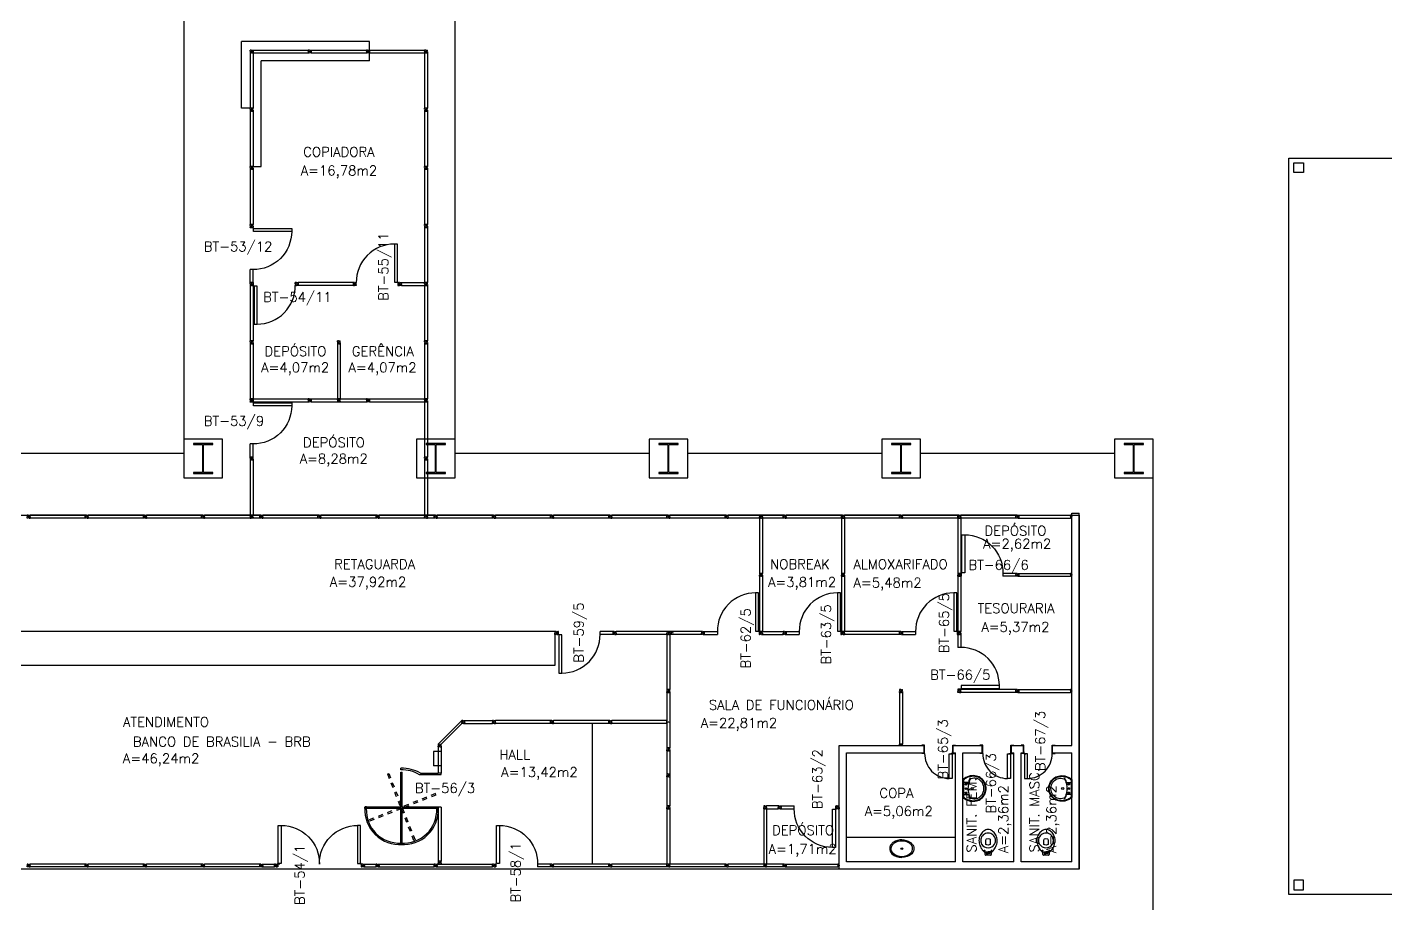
# Model space of a CAD drawing. Extents: x -34 to 79, y -30 to 41.
# Drawn here: x 25.2 to 53.23, y 0.52 to 18.61 of the extents above; entities that cross this region are included whole.
import ezdxf
from ezdxf.enums import TextEntityAlignment as Align

# ---------------------------------------------------------------- set-up
doc = ezdxf.new("R2010")
doc.units = 0
doc.header["$MEASUREMENT"] = 0
doc.linetypes.add('HIDDEN', pattern=[0.375, 0.25, -0.125])
doc.layers.get('0').update_dxf_attribs({"color": 2, "linetype": 'CONTINUOUS'})
for name, color, linetype in [('1', 1, 'CONTINUOUS'), ('2', 2, 'CONTINUOUS'), ('3', 2, 'CONTINUOUS'), ('ALV', 2, 'CONTINUOUS'), ('AREA', 2, 'CONTINUOUS'), ('DIV', 2, 'CONTINUOUS'), ('ENDEREÇO', 2, 'CONTINUOUS'), ('ESTR', 2, 'CONTINUOUS'), ('MOB-WC', 2, 'CONTINUOUS'), ('PROJ', 1, 'CONTINUOUS'), ('TEXTO', 2, 'CONTINUOUS')]:
    doc.layers.add(name, color=color, linetype=linetype)
doc.styles.add('UNB-100', font='simplex.shx', dxfattribs={"height": 0.2})

# ---------------------------------------------------------------- blocks, each defined once
blk = doc.blocks.new('IMTT')
for p, q in [((-0.03, 1.095), (-0.03, 0.03)), ((0.03, 1.095), (-0.03, 1.095)), ((-0.03, 1.095), (-0.009, 1.095)), ((-0.009, 1.095), (-0.027, 1.095)), ((0.009, 1.095), (0.027, 1.095)), ((0.03, 1.095), (0.03, 0.03)), ((-0.03, 0.008), (-0.03, 0.03)), ((0.03, 0.03), (-0.03, 0.03)), ((-0.03, 0.008), (0.03, 0.008)), ((-0.009, 0.03), (-0.027, 0.03)), ((0.0051, 0), (-0.0051, 0)), ((0, -0.0051), (0, 0.0051)), ((0.009, 0.03), (0.027, 0.03)), ((0.03, 0.008), (0.03, 0.03))]:
    blk.add_line(p, q)
blk = doc.blocks.new('MTT')
for p, q in [((-0.008, 0.03), (-0.03, 0.03)), ((-0.03, 0.006), (-0.03, 0.03)), ((-0.0205, 0.006), (-0.03, 0.006)), ((-0.0205, 0.006), (-0.0205, -0.006)), ((-0.008, 0.02), (-0.008, 0.03)), ((0.008, 0.02), (-0.008, 0.02)), ((0.0051, 0), (-0.0051, 0)), ((0, 0.0051), (0, -0.0051)), ((0.008, 0.03), (0.008, 0.02)), ((0.008, 0.03), (0.03, 0.03)), ((0.0205, 0.006), (0.0205, -0.006)), ((0.0205, 0.006), (0.03, 0.006)), ((0.03, 0.03), (0.03, 0.006)), ((-0.03, -0.006), (-0.03, -0.03)), ((-0.0205, -0.006), (-0.03, -0.006)), ((-0.008, -0.03), (-0.03, -0.03)), ((0.008, -0.02), (-0.008, -0.02)), ((-0.008, -0.03), (-0.008, -0.02)), ((0.008, -0.03), (0.008, -0.02)), ((0.008, -0.03), (0.03, -0.03)), ((0.0205, -0.006), (0.03, -0.006)), ((0.03, -0.03), (0.03, -0.006))]:
    blk.add_line(p, q)
blk = doc.blocks.new('DIV12')
for p, q in [((-0.0051, 0), (0.0051, 0)), ((0, -0.0051), (0, 0.0051)), ((0.0205, -0.004), (0.0205, 0.004)), ((0.0215, -0.004), (0.0215, 0.004)), ((0.0225, 0.006), (0.029, 0.006)), ((0.0225, 0.005), (0.028, 0.005)), ((0.029, 0.004), (0.029, -0.004)), ((0.03, 0.03), (0.03, -0.03)), ((0.03, 0.03), (1.17, 0.03)), ((0.03, 0.009), (0.03, 0.027)), ((0.03, 0.005), (0.03, -0.005)), ((1.17, 0.03), (1.17, -0.03)), ((1.17, 0.005), (1.17, -0.005)), ((1.1775, 0.006), (1.171, 0.006)), ((1.171, 0.004), (1.171, -0.004)), ((1.1775, 0.005), (1.172, 0.005)), ((1.1785, -0.004), (1.1785, 0.004)), ((1.1795, -0.004), (1.1795, 0.004)), ((1.2051, 0), (1.1949, 0)), ((1.1949, 0), (1.2051, 0)), ((1.2, -0.0051), (1.2, 0.0051)), ((0.0225, -0.005), (0.028, -0.005)), ((0.0225, -0.006), (0.029, -0.006)), ((0.03, -0.009), (0.03, -0.027)), ((0.03, -0.03), (0.03, -0.009)), ((0.03, -0.03), (1.17, -0.03)), ((1.1775, -0.006), (1.171, -0.006)), ((1.1775, -0.005), (1.172, -0.005))]:
    blk.add_line(p, q)
for centre, radius, start, end in [((0.0225, 0.004), 0.002, 90, 180), ((0.0225, 0.004), 0.001, 90, 180), ((0.028, 0.004), 0.001, 0, 90), ((0.029, 0.005), 0.001, 0, 90), ((1.171, 0.005), 0.001, 90, 180), ((1.172, 0.004), 0.001, 90, 180), ((1.1775, 0.004), 0.002, 360, 90), ((1.1775, 0.004), 0.001, 0, 90), ((0.0225, -0.004), 0.002, 180, 270), ((0.0225, -0.004), 0.001, 180, 270), ((0.028, -0.004), 0.001, 270, 0), ((0.029, -0.005), 0.001, 270, 0), ((1.171, -0.005), 0.001, 180, 270), ((1.172, -0.004), 0.001, 180, 270), ((1.1775, -0.004), 0.002, 270, 360), ((1.1775, -0.004), 0.001, 270, 0)]:
    blk.add_arc(centre, radius, start, end)
blk = doc.blocks.new('PE6')
for p, q in [((-0.011, 0.59), (-0.011, 0.65)), ((-0.011, 0.65), (0, 0.65)), ((-0.011, 0.59), (0.161, 0.59)), ((0.15, 0.65), (0.161, 0.65)), ((0.161, 0.59), (0.161, 0.65)), ((-0.53, 0.02), (-0.53, 0.083)), ((-0.53, 0.083), (-0.02, 0.083)), ((-0.02, 0.02), (-0.53, 0.02)), ((-0.02, 0.083), (-0.02, 0.02)), ((-0.02, 0.051), (-0.018, 0.051)), ((-0.02, 0.015), (-0.02, 0.041)), ((-0.018, 0.018), (-0.018, 0.051)), ((-0.016, 0.01), (0.01, 0.01)), ((-0.012, 0.012), (0.019, 0.012)), ((-0.011, 0.01), (0.161, 0.01)), ((-0.011, 0.01), (-0.011, -0.05)), ((0.019, 0.01), (0.019, 0.012)), ((0.161, 0.01), (0.161, -0.05)), ((-0.011, -0.05), (0, -0.05)), ((0.15, -0.05), (0.161, -0.05))]:
    blk.add_line(p, q)
blk.add_circle((-0.016, 0.015), 0.00461)
blk.add_arc((-0.02, 0.081), 0.509, 88.9779, 179.7739)
blk = doc.blocks.new('PD6')
for p, q in [((-0.083, 0.53), (-0.083, 0.02)), ((-0.02, 0.53), (-0.083, 0.53)), ((-0.02, 0.02), (-0.02, 0.53)), ((-0.65, 0.011), (-0.65, 0)), ((-0.59, 0.011), (-0.65, 0.011)), ((-0.59, 0.011), (-0.59, -0.161)), ((-0.083, 0.02), (-0.02, 0.02)), ((-0.051, 0.02), (-0.051, 0.018)), ((-0.018, 0.018), (-0.051, 0.018)), ((-0.015, 0.02), (-0.041, 0.02)), ((-0.012, 0.012), (-0.012, -0.019)), ((-0.01, 0.016), (-0.01, -0.01)), ((-0.01, 0.011), (0.05, 0.011)), ((-0.01, 0.011), (-0.01, -0.161)), ((0.05, 0.011), (0.05, 0)), ((-0.65, -0.15), (-0.65, -0.161)), ((-0.59, -0.161), (-0.65, -0.161)), ((-0.01, -0.019), (-0.012, -0.019)), ((-0.01, -0.161), (0.05, -0.161)), ((0.05, -0.15), (0.05, -0.161))]:
    blk.add_line(p, q)
blk.add_circle((-0.015, 0.016), 0.00461)
blk.add_arc((-0.081, 0.02), 0.509, 90.2261, 181.0221)
blk = doc.blocks.new('PD12')
for p, q in [((-0.05, 0.827), (-0.113, 0.827)), ((-0.113, 0.827), (-0.113, 0.04)), ((-0.05, 0.04), (-0.05, 0.827)), ((-1.205, 0), (-1.195, 0)), ((-1.2, -0.005), (-1.2, 0.005)), ((-1.17, 0.03), (-1.17, -0.03)), ((-1.17, 0.03), (-0.9, 0.03)), ((-1.17, 0.009), (-1.17, 0.027)), ((-0.9, 0.03), (-0.9, -0.03)), ((-0.113, 0.04), (-0.05, 0.04)), ((-0.04, 0.03), (-0.04, -0.03)), ((-0.04, 0.03), (-0.03, 0.03)), ((-0.03, 0.03), (-0.03, -0.03)), ((0.005, 0), (-0.005, 0)), ((-0.005, 0), (0.005, 0)), ((0, -0.005), (0, 0.005)), ((-1.17, -0.009), (-1.17, -0.027)), ((-1.17, -0.03), (-1.17, -0.009)), ((-1.17, -0.03), (-0.9, -0.03)), ((-0.04, -0.03), (-0.03, -0.03))]:
    blk.add_line(p, q)
blk.add_arc((-0.113, 0.04), 0.787, 90, 180.7004)
blk = doc.blocks.new('DIVPEQ')
for p, q in [((-0.005, 0), (0.005, 0)), ((0, -0.005), (0, 0.005)), ((0.02, -0.004), (0.02, 0.004)), ((0.022, -0.004), (0.022, 0.004)), ((0.023, 0.006), (0.029, 0.006)), ((0.023, 0.005), (0.028, 0.005)), ((0.029, 0.004), (0.029, -0.004)), ((0.03, 0.03), (0.27, 0.03)), ((0.03, 0.03), (0.03, -0.03)), ((0.03, 0.009), (0.03, 0.027)), ((0.03, 0.005), (0.03, -0.005)), ((0.27, 0.03), (0.27, -0.03)), ((0.27, 0.009), (0.27, 0.027)), ((0.27, 0.005), (0.27, -0.005)), ((0.278, 0.006), (0.271, 0.006)), ((0.271, 0.004), (0.271, -0.004)), ((0.278, 0.005), (0.272, 0.005)), ((0.279, -0.004), (0.279, 0.004)), ((0.28, -0.004), (0.28, 0.004)), ((0.023, -0.005), (0.028, -0.005)), ((0.023, -0.006), (0.029, -0.006)), ((0.03, -0.03), (0.03, -0.009)), ((0.03, -0.009), (0.03, -0.027)), ((0.03, -0.03), (0.27, -0.03)), ((0.27, -0.009), (0.27, -0.027)), ((0.27, -0.03), (0.27, -0.009)), ((0.278, -0.006), (0.271, -0.006)), ((0.278, -0.005), (0.272, -0.005))]:
    blk.add_line(p, q)
for centre, radius, start, end in [((0.023, 0.004), 0.002, 90, 180), ((0.023, 0.004), 0.001, 90, 180), ((0.028, 0.004), 0.001, 0, 90), ((0.029, 0.005), 0.001, 0, 90), ((0.271, 0.005), 0.001, 90, 180), ((0.272, 0.004), 0.001, 90, 180), ((0.278, 0.004), 0.002, 360, 90), ((0.278, 0.004), 0.001, 0, 90), ((0.023, -0.004), 0.002, 180, 270), ((0.023, -0.004), 0.001, 180, 270), ((0.028, -0.004), 0.001, 270, 0), ((0.029, -0.005), 0.001, 270, 0), ((0.271, -0.005), 0.001, 180, 270), ((0.272, -0.004), 0.001, 180, 270), ((0.278, -0.004), 0.001, 270, 0), ((0.278, -0.004), 0.002, 270, 360)]:
    blk.add_arc(centre, radius, start, end)
blk = doc.blocks.new('PDUPLA')
for p, q in [((-0.905, 0), (-0.895, 0)), ((-0.895, 0), (-0.905, 0)), ((-0.9, 0.005), (-0.9, -0.005)), ((-0.879, 0.004), (-0.879, -0.004)), ((-0.878, 0.004), (-0.878, -0.004)), ((-0.877, 0.006), (-0.871, 0.006)), ((-0.877, 0.005), (-0.872, 0.005)), ((-0.871, -0.004), (-0.871, 0.004)), ((-0.87, -0.03), (-0.87, 0.03)), ((-0.86, 0.03), (-0.87, 0.03)), ((-0.87, -0.005), (-0.87, 0.005)), ((-0.86, -0.03), (-0.86, 0.03)), ((-0.86, 0), (-0.858, 0)), ((-0.858, -0.031), (-0.858, 0)), ((0.86, 0), (0.858, 0)), ((0.858, -0.031), (0.858, 0)), ((0.86, 0.03), (0.87, 0.03)), ((0.86, -0.03), (0.86, 0.03)), ((0.87, -0.03), (0.87, 0.03)), ((0.87, -0.005), (0.87, 0.005)), ((0.877, 0.006), (0.871, 0.006)), ((0.871, -0.004), (0.871, 0.004)), ((0.877, 0.005), (0.872, 0.005)), ((0.878, 0.004), (0.878, -0.004)), ((0.879, 0.004), (0.879, -0.004)), ((0.895, 0), (0.905, 0)), ((0.905, 0), (0.895, 0)), ((0.9, 0.005), (0.9, -0.005)), ((-0.877, -0.005), (-0.872, -0.005)), ((-0.877, -0.006), (-0.871, -0.006)), ((-0.86, -0.03), (-0.87, -0.03)), ((-0.86, -0.035), (-0.86, -0.009)), ((-0.855, -0.04), (-0.829, -0.04)), ((-0.852, -0.038), (-0.819, -0.038)), ((-0.85, -0.04), (-0.85, -0.827)), ((-0.787, -0.04), (-0.85, -0.04)), ((-0.819, -0.04), (-0.819, -0.038)), ((-0.787, -0.827), (-0.787, -0.04)), ((0.787, -0.04), (0.85, -0.04)), ((0.787, -0.827), (0.787, -0.04)), ((0.819, -0.04), (0.819, -0.038)), ((0.852, -0.038), (0.819, -0.038)), ((0.855, -0.04), (0.829, -0.04)), ((0.85, -0.04), (0.85, -0.827)), ((0.86, -0.035), (0.86, -0.009)), ((0.86, -0.03), (0.87, -0.03)), ((0.877, -0.006), (0.871, -0.006)), ((0.877, -0.005), (0.872, -0.005)), ((-0.85, -0.827), (-0.787, -0.827)), ((0.85, -0.827), (0.787, -0.827))]:
    blk.add_line(p, q)
for centre in [(-0.855, -0.035), (0.855, -0.035)]:
    blk.add_circle(centre, 0.00461)
for centre, radius, start, end in [((-0.877, 0.004), 0.002, 90, 180), ((-0.877, 0.004), 0.001, 90, 180), ((-0.872, 0.004), 0.001, 360, 90), ((-0.871, 0.005), 0.001, 360, 90), ((0.871, 0.005), 0.001, 90, 180), ((0.872, 0.004), 0.001, 90, 180), ((0.877, 0.004), 0.002, 0, 90), ((0.877, 0.004), 0.001, 0, 90), ((-0.877, -0.004), 0.002, 180, 270), ((-0.877, -0.004), 0.001, 180, 270), ((-0.872, -0.004), 0.001, 270, 360), ((-0.871, -0.005), 0.001, 270, 360), ((-0.787, -0.04), 0.787, 270, 0.7004), ((0.787, -0.04), 0.787, 179.2996, 270), ((0.871, -0.005), 0.001, 180, 270), ((0.872, -0.004), 0.001, 180, 270), ((0.877, -0.004), 0.001, 270, 0), ((0.877, -0.004), 0.002, 270, 0)]:
    blk.add_arc(centre, radius, start, end)
for name, p in [('DIVPEQ', (-1.2, 0)), ('MTT', (-0.9, 0)), ('MTT', (0.9, 0)), ('DIVPEQ', (0.9, 0))]:
    blk.add_blockref(name, p)

msp = doc.modelspace()

# ---------------------------------------------------------------- linework, layer by layer
for p, q in [((32.781, 14.137), (32.781, 13.35)), ((32.844, 14.137), (32.781, 14.137)), ((32.844, 13.35), (32.844, 14.137)), ((29.829, 13.31), (29.839, 13.31)), ((29.839, 13.31), (29.829, 13.31)), ((29.834, 13.315), (29.834, 13.305)), ((29.864, 13.28), (29.864, 13.34)), ((29.874, 13.34), (29.864, 13.34)), ((29.864, 13.28), (29.864, 13.34)), ((29.874, 13.28), (29.864, 13.28)), ((29.874, 13.28), (29.874, 13.34)), ((29.884, 13.27), (29.884, 12.483)), ((29.947, 13.27), (29.884, 13.27)), ((29.947, 12.483), (29.947, 13.27)), ((32.781, 13.35), (32.844, 13.35)), ((32.854, 13.34), (32.864, 13.34)), ((32.854, 13.34), (32.854, 13.28)), ((32.854, 13.28), (32.864, 13.28)), ((32.864, 13.34), (32.864, 13.28)), ((32.889, 13.31), (32.899, 13.31)), ((32.894, 13.315), (32.894, 13.305)), ((32.924, 13.34), (33.404, 13.34)), ((32.924, 13.34), (32.924, 13.319)), ((32.924, 13.28), (32.924, 13.34)), ((32.924, 13.319), (32.924, 13.337)), ((32.924, 13.301), (32.924, 13.283)), ((32.924, 13.28), (33.404, 13.28)), ((29.884, 12.483), (29.947, 12.483)), ((29.864, 10.88), (29.864, 10.94)), ((29.864, 10.88), (29.864, 10.94)), ((29.864, 10.88), (29.804, 10.88)), ((29.804, 10.88), (29.825, 10.88)), ((29.825, 10.88), (29.807, 10.88)), ((29.828, 10.888), (29.828, 10.881)), ((29.829, 10.91), (29.839, 10.91)), ((29.839, 10.91), (29.829, 10.91)), ((29.829, 10.91), (29.839, 10.91)), ((29.829, 10.888), (29.829, 10.882)), ((29.839, 10.88), (29.829, 10.88)), ((29.83, 10.89), (29.838, 10.89)), ((29.83, 10.889), (29.838, 10.889)), ((29.838, 10.881), (29.83, 10.881)), ((29.834, 10.915), (29.834, 10.905)), ((29.834, 10.915), (29.834, 10.905)), ((29.839, 10.888), (29.839, 10.882)), ((29.84, 10.888), (29.84, 10.881)), ((29.843, 10.88), (29.861, 10.88)), ((29.864, 9.74), (29.804, 9.74)), ((29.828, 9.733), (29.828, 9.739)), ((29.839, 9.74), (29.829, 9.74)), ((29.829, 9.733), (29.829, 9.738)), ((29.829, 9.71), (29.839, 9.71)), ((29.838, 9.739), (29.83, 9.739)), ((29.83, 9.732), (29.838, 9.732)), ((29.83, 9.731), (29.838, 9.731)), ((29.834, 9.705), (29.834, 9.715)), ((29.834, 9.715), (29.834, 9.705)), ((29.839, 9.733), (29.839, 9.738)), ((29.84, 9.733), (29.84, 9.739)), ((36.029, 4.27), (36.039, 4.27)), ((36.039, 4.27), (36.029, 4.27)), ((36.034, 4.275), (36.034, 4.265)), ((36.055, 4.274), (36.055, 4.266)), ((36.056, 4.274), (36.056, 4.266)), ((36.057, 4.276), (36.063, 4.276)), ((36.057, 4.275), (36.062, 4.275)), ((36.057, 4.265), (36.062, 4.265)), ((36.057, 4.264), (36.063, 4.264)), ((36.063, 4.266), (36.063, 4.274)), ((36.064, 4.24), (36.064, 4.3)), ((36.064, 4.265), (36.064, 4.275)), ((33.686, 2.516), (33.686, 1.4)), ((33.746, 2.516), (33.746, 1.4)), ((32.429, 1.31), (32.439, 1.31)), ((32.439, 1.31), (32.429, 1.31)), ((32.434, 1.315), (32.434, 1.305)), ((33.746, 1.4), (33.686, 1.4)), ((33.71, 1.393), (33.71, 1.399)), ((33.721, 1.4), (33.711, 1.4)), ((33.711, 1.393), (33.711, 1.398)), ((33.711, 1.37), (33.721, 1.37)), ((33.72, 1.399), (33.712, 1.399)), ((33.712, 1.392), (33.72, 1.392)), ((33.712, 1.391), (33.72, 1.391)), ((33.716, 1.365), (33.716, 1.375)), ((33.716, 1.375), (33.716, 1.365)), ((33.721, 1.393), (33.721, 1.398)), ((33.722, 1.393), (33.722, 1.399)), ((34.829, 1.31), (34.839, 1.31)), ((34.834, 1.315), (34.834, 1.305)), ((34.855, 1.314), (34.855, 1.306)), ((34.856, 1.314), (34.856, 1.306)), ((34.857, 1.316), (34.863, 1.316)), ((34.857, 1.315), (34.862, 1.315)), ((34.857, 1.305), (34.862, 1.305)), ((34.857, 1.304), (34.863, 1.304)), ((34.863, 1.306), (34.863, 1.314)), ((34.864, 1.28), (34.864, 1.34)), ((34.864, 1.34), (34.864, 1.319)), ((34.864, 1.319), (34.864, 1.337)), ((34.864, 1.305), (34.864, 1.315)), ((34.864, 1.301), (34.864, 1.283))]:
    msp.add_line(p, q)
for points in [[(44.989, 2.899, 0.108162), (44.965, 3.011, 0.130345), (44.889, 3.109, 0.098496), (44.789, 3.156, 0.106524), (44.659, 3.159, 0.056129), (44.589, 3.136, 0.077465), (44.514, 3.084, 0.260144), (44.509, 3.074), (44.509, 2.899), (44.509, 2.724, 0.260144), (44.514, 2.714, 0.077465), (44.589, 2.663, 0.056129), (44.659, 2.64, 0.106524), (44.789, 2.643, 0.098496), (44.889, 2.69, 0.130345), (44.965, 2.788, 0.108162)], [(44.944, 2.899, 0.185962), (44.889, 3.046, 0.148743), (44.789, 3.105, 0.142138), (44.677, 3.099, 0.114165), (44.662, 3.091, 0.094603), (44.652, 3.078, 0.04407), (44.643, 3.057, 0.029789), (44.628, 3.009, 0.032251), (44.617, 2.949, 0.033186), (44.614, 2.899, 0.033186), (44.617, 2.849, 0.032251), (44.628, 2.789, 0.029789), (44.643, 2.742, 0.04407), (44.652, 2.721, 0.094603), (44.662, 2.707, 0.114165), (44.677, 2.699, 0.142138), (44.789, 2.694, 0.148743), (44.889, 2.753, 0.185962)], [(46.279, 2.899, -0.108162), (46.303, 3.011, -0.130345), (46.379, 3.109, -0.098496), (46.479, 3.156, -0.106524), (46.609, 3.159, -0.056129), (46.679, 3.136, -0.077465), (46.755, 3.084, -0.260144), (46.759, 3.074), (46.759, 2.899), (46.759, 2.724, -0.260144), (46.755, 2.714, -0.077465), (46.679, 2.663, -0.056129), (46.609, 2.64, -0.106524), (46.479, 2.643, -0.098496), (46.379, 2.69, -0.130345), (46.303, 2.788, -0.108162)], [(46.324, 2.899, -0.185962), (46.379, 3.046, -0.148743), (46.479, 3.105, -0.142138), (46.591, 3.099, -0.114165), (46.607, 3.091, -0.094603), (46.617, 3.078, -0.04407), (46.626, 3.057, -0.029789), (46.64, 3.009, -0.032251), (46.651, 2.949, -0.033186), (46.654, 2.899, -0.033186), (46.651, 2.849, -0.032251), (46.64, 2.789, -0.029789), (46.626, 2.742, -0.04407), (46.617, 2.721, -0.094603), (46.607, 2.707, -0.114165), (46.591, 2.699, -0.142138), (46.479, 2.694, -0.148743), (46.379, 2.753, -0.185962)]]:
    msp.add_lwpolyline(points, format="xyb", close=True)
at = {"linetype": 'HIDDEN'}
for centre in [(44.574, 2.989), (44.574, 2.809), (46.694, 2.989), (46.694, 2.809)]:
    msp.add_circle(centre, 0.0175, dxfattribs=at)
for centre in [(44.574, 2.899), (46.694, 2.899)]:
    msp.add_circle(centre, 0.0175)
for centre, radius, start, end in [((32.781, 13.35), 0.787, 90, 180.7004), ((29.947, 13.27), 0.787, 270, 0.7004), ((29.83, 10.888), 0.002, 90, 180), ((29.829, 10.881), 0.001, 180, 270), ((29.83, 10.888), 0.001, 90, 180), ((29.83, 10.882), 0.001, 180, 270), ((29.838, 10.888), 0.002, 0, 90), ((29.838, 10.888), 0.001, 360, 90), ((29.838, 10.882), 0.001, 270, 360), ((29.839, 10.881), 0.001, 270, 360), ((29.829, 9.739), 0.001, 90, 180), ((29.83, 9.733), 0.002, 180, 270), ((29.83, 9.738), 0.001, 90, 180), ((29.83, 9.733), 0.001, 180, 270), ((29.838, 9.738), 0.001, 0, 90), ((29.838, 9.733), 0.002, 270, 0), ((29.838, 9.733), 0.001, 270, 0), ((29.839, 9.739), 0.001, 0, 90), ((36.057, 4.274), 0.002, 90, 180), ((36.057, 4.266), 0.002, 180, 270), ((36.057, 4.274), 0.001, 90, 180), ((36.057, 4.266), 0.001, 180, 270), ((36.062, 4.274), 0.001, 360, 90), ((36.062, 4.266), 0.001, 270, 360), ((36.063, 4.275), 0.001, 360, 90), ((36.063, 4.265), 0.001, 270, 360), ((33.711, 1.399), 0.001, 90, 180), ((33.712, 1.393), 0.002, 180, 270), ((33.712, 1.398), 0.001, 90, 180), ((33.712, 1.393), 0.001, 180, 270), ((33.72, 1.398), 0.001, 0, 90), ((33.72, 1.393), 0.002, 270, 0), ((33.72, 1.393), 0.001, 270, 0), ((33.721, 1.399), 0.001, 0, 90), ((34.857, 1.314), 0.002, 90, 180), ((34.857, 1.306), 0.002, 180, 270), ((34.857, 1.314), 0.001, 90, 180), ((34.857, 1.306), 0.001, 180, 270), ((34.862, 1.314), 0.001, 360, 90), ((34.862, 1.306), 0.001, 270, 360), ((34.863, 1.315), 0.001, 360, 90), ((34.863, 1.305), 0.001, 270, 360)]:
    msp.add_arc(centre, radius, start, end)
at = {"layer": '1'}
msp.add_lwpolyline([(43.249, 1.815, 0.14623), (43.094, 1.77, 0.09047), (43.049, 1.731, 0.123903), (43.025, 1.67, 0.21906), (43.06, 1.57, 0.185248), (43.249, 1.499, 0.185248), (43.437, 1.57, 0.21906), (43.472, 1.67, 0.123903), (43.449, 1.731, 0.09047), (43.404, 1.77, 0.14623)], format="xyb", close=True, dxfattribs=at)
msp.add_circle((43.249, 1.657), 0.018, dxfattribs=at)
at = {"layer": '2'}
for p, q in [((32.264, 18.315), (29.629, 18.315)), ((29.629, 16.94), (29.629, 18.315)), ((32.264, 17.915), (32.264, 18.315)), ((30.029, 15.74), (30.029, 17.915)), ((32.264, 17.915), (30.029, 17.915)), ((29.804, 16.94), (29.629, 16.94)), ((29.864, 15.74), (30.029, 15.74))]:
    msp.add_line(p, q, dxfattribs=at)
msp.add_lwpolyline([(23.959, 8.54), (46.909, 8.54), (46.909, 1.235), (23.959, 1.235)], close=True, dxfattribs=at)
at = {"layer": '3'}
for p, q in [((51.334, 15.81), (51.534, 15.81)), ((51.334, 15.61), (51.334, 15.81)), ((51.534, 15.81), (51.534, 15.61)), ((51.534, 15.61), (51.334, 15.61)), ((44.613, 3.025), (44.524, 3.025)), ((46.655, 3.025), (46.744, 3.025)), ((44.524, 2.774), (44.613, 2.774)), ((46.744, 2.774), (46.655, 2.774)), ((51.534, 1.01), (51.334, 1.01)), ((51.334, 1.01), (51.334, 0.81)), ((51.534, 0.81), (51.534, 1.01)), ((51.334, 0.81), (51.534, 0.81))]:
    msp.add_line(p, q, dxfattribs=at)
for points in [[(44.976, 2.899, 0.108329), (44.953, 3.006, 0.130418), (44.881, 3.098, 0.098355), (44.786, 3.143, 0.106392), (44.662, 3.146, 0.055971), (44.595, 3.124, 0.069473), (44.529, 3.081, 0.21084), (44.524, 3.069), (44.524, 2.899), (44.524, 2.729, 0.21084), (44.529, 2.718, 0.069473), (44.595, 2.675, 0.055971), (44.662, 2.653, 0.106392), (44.786, 2.655, 0.098355), (44.881, 2.7, 0.130418), (44.953, 2.793, 0.108329), (44.976, 2.899)], [(46.292, 2.899, -0.108329), (46.315, 3.006, -0.130418), (46.387, 3.098, -0.098355), (46.482, 3.143, -0.106392), (46.607, 3.146, -0.055971), (46.674, 3.124, -0.069473), (46.739, 3.081, -0.21084), (46.744, 3.069), (46.744, 2.899), (46.744, 2.729, -0.21084), (46.739, 2.718, -0.069473), (46.674, 2.675, -0.055971), (46.607, 2.653, -0.106392), (46.482, 2.655, -0.098355), (46.387, 2.7, -0.130418), (46.315, 2.793, -0.108329), (46.292, 2.899)], [(43.249, 1.84, 0.145827), (43.081, 1.791, 0.090827), (43.029, 1.746, 0.12568), (43.001, 1.673, 0.221372), (43.043, 1.552, 0.186059), (43.249, 1.474, 0.186059)], [(43.249, 1.84, -0.145827), (43.417, 1.791, -0.090827), (43.469, 1.746, -0.12568), (43.497, 1.673, -0.221372), (43.455, 1.552, -0.186059), (43.249, 1.474, -0.186059)]]:
    msp.add_lwpolyline(points, format="xyb", dxfattribs=at)
for centre in [(44.699, 2.899), (46.569, 2.899)]:
    msp.add_circle(centre, 0.0225, dxfattribs=at)
for centre, radius, start, end in [((45.39, 2.735), 0.825, 153.0466, 155.3613), ((44.676, 3.099), 0.0238, 125.9292, 154.4596), ((46.592, 3.099), 0.0238, 25.5404, 54.0708), ((45.878, 2.735), 0.825, 24.6387, 26.9534), ((44.612, 3.035), 0.0107, 275.7666, 338.7082), ((45.452, 2.743), 0.879, 157.5173, 160.8497), ((45.816, 2.743), 0.879, 19.1503, 22.4827), ((46.656, 3.035), 0.0107, 201.2918, 264.2334), ((44.612, 2.763), 0.0107, 21.2918, 84.2334), ((45.452, 3.055), 0.879, 199.1503, 202.4827), ((45.39, 3.063), 0.825, 204.6387, 206.9534), ((44.676, 2.7), 0.0238, 205.5404, 234.0708), ((46.592, 2.7), 0.0238, 305.9292, 334.4596), ((45.878, 3.063), 0.825, 333.0466, 335.3613), ((45.816, 3.055), 0.879, 337.5173, 340.8497), ((46.656, 2.763), 0.0107, 95.7666, 158.7082)]:
    msp.add_arc(centre, radius, start, end, dxfattribs=at)
at = {"layer": 'ALV'}
for p, q in [((46.759, 3.785), (46.759, 8.585)), ((46.759, 8.585), (46.909, 8.585)), ((46.909, 1.235), (46.909, 8.585)), ((41.959, 1.235), (41.959, 3.785)), ((41.959, 3.785), (43.709, 3.785)), ((43.709, 3.635), (43.709, 3.785)), ((44.309, 3.635), (44.309, 3.785)), ((44.309, 3.785), (44.909, 3.785)), ((44.909, 3.635), (44.909, 3.785)), ((45.509, 3.635), (45.509, 3.785)), ((45.509, 3.785), (45.759, 3.785)), ((45.759, 3.635), (45.759, 3.785)), ((46.359, 3.635), (46.359, 3.785)), ((46.359, 3.785), (46.759, 3.785)), ((42.109, 3.635), (43.709, 3.635)), ((42.109, 1.385), (42.109, 3.635)), ((44.309, 3.635), (44.359, 3.635)), ((44.359, 1.385), (44.359, 3.635)), ((44.509, 1.385), (44.509, 3.635)), ((44.509, 3.635), (44.909, 3.635)), ((45.509, 3.635), (45.559, 3.635)), ((45.559, 1.385), (45.559, 3.635)), ((45.709, 1.385), (45.709, 3.635)), ((45.709, 3.635), (45.759, 3.635)), ((46.359, 3.635), (46.759, 3.635)), ((46.759, 1.385), (46.759, 3.635)), ((44.359, 1.885), (42.109, 1.885)), ((46.909, 1.235), (41.959, 1.235)), ((44.359, 1.385), (42.109, 1.385)), ((45.559, 1.385), (44.509, 1.385)), ((46.759, 1.385), (45.709, 1.385))]:
    msp.add_line(p, q, dxfattribs=at)
msp.add_lwpolyline([(66.434, 0.71), (51.234, 0.71), (51.234, 15.91), (66.434, 15.91)], close=True, dxfattribs=at)
at = {"layer": 'DIV'}
for p, q in [((39.114, 6.14), (38.464, 6.14)), ((39.114, 6.08), (38.497, 6.08)), ((40.374, 6.14), (40.804, 6.14)), ((40.374, 6.08), (40.804, 6.08)), ((34.23, 4.3), (34.804, 4.3)), ((34.23, 4.24), (34.804, 4.24)), ((32.914, 2.516), (32.914, 3.238)), ((32.914, 3.238), (32.944, 3.238)), ((32.944, 2.516), (32.944, 3.238)), ((40.699, 2.54), (40.459, 2.54)), ((32.202, 2.518), (32.172, 2.518)), ((32.914, 2.516), (32.172, 2.516)), ((32.172, 2.486), (32.172, 2.516)), ((32.914, 2.486), (32.172, 2.486)), ((32.914, 1.744), (32.914, 2.486)), ((33.686, 2.516), (32.944, 2.516)), ((32.944, 1.744), (32.944, 2.486)), ((33.686, 2.486), (32.944, 2.486)), ((33.686, 2.516), (33.686, 2.486)), ((40.459, 2.48), (40.699, 2.48)), ((32.914, 1.774), (32.914, 1.744)), ((32.914, 1.746), (32.914, 1.744)), ((32.914, 1.744), (32.944, 1.744))]:
    msp.add_line(p, q, dxfattribs=at)
msp.add_circle((32.929, 2.501), 0.0212, dxfattribs=at)
for centre, radius, start, end in [((32.936, 2.553), 0.765, 59.9906, 91.6478), ((32.929, 2.557), 0.728, 59.5934, 91.1866), ((32.887, 2.458), 0.716, 176.5411, 274.5829), ((32.884, 2.457), 0.684, 177.5873, 272.4534), ((32.972, 2.453), 0.682, 265.0844, 2.7508), ((32.97, 2.457), 0.716, 265.4546, 2.2753)]:
    msp.add_arc(centre, radius, start, end, dxfattribs=at)
at = {"layer": 'ESTR'}
for points in [[(28.634, 10), (28.824, 10), (28.824, 9.42), (28.634, 9.42), (28.634, 9.4), (29.034, 9.4), (29.034, 9.42), (28.844, 9.42), (28.844, 10), (29.034, 10), (29.034, 10.02), (28.634, 10.02)], [(33.434, 10), (33.624, 10), (33.624, 9.42), (33.434, 9.42), (33.434, 9.4), (33.834, 9.4), (33.834, 9.42), (33.644, 9.42), (33.644, 10), (33.834, 10), (33.834, 10.02), (33.434, 10.02)], [(38.234, 10), (38.424, 10), (38.424, 9.42), (38.234, 9.42), (38.234, 9.4), (38.634, 9.4), (38.634, 9.42), (38.444, 9.42), (38.444, 10), (38.634, 10), (38.634, 10.02), (38.234, 10.02)], [(43.034, 10), (43.224, 10), (43.224, 9.42), (43.034, 9.42), (43.034, 9.4), (43.434, 9.4), (43.434, 9.42), (43.244, 9.42), (43.244, 10), (43.434, 10), (43.434, 10.02), (43.034, 10.02)], [(47.834, 10), (48.024, 10), (48.024, 9.42), (47.834, 9.42), (47.834, 9.4), (48.234, 9.4), (48.234, 9.42), (48.044, 9.42), (48.044, 10), (48.234, 10), (48.234, 10.02), (47.834, 10.02)]]:
    msp.add_lwpolyline(points, close=True, dxfattribs=at)
at = {"layer": 'MOB-WC'}
for p, q in [((34.17, 4.3), (33.686, 3.816)), ((34.17, 4.24), (33.746, 3.816)), ((34.23, 4.3), (34.804, 4.3)), ((36.87, 1.34), (36.87, 4.24)), ((33.746, 3.666), (33.586, 3.666)), ((33.586, 3.666), (33.586, 3.366)), ((33.686, 3.756), (33.686, 3.216)), ((33.746, 3.756), (33.746, 3.216)), ((33.746, 3.366), (33.586, 3.366)), ((32.914, 3.285), (32.914, 3.318)), ((33.297, 3.185), (33.746, 3.185)), ((33.319, 3.216), (33.686, 3.216)), ((33.746, 3.216), (33.686, 3.216)), ((33.746, 3.185), (33.746, 3.216)), ((33.746, 2.516), (33.686, 2.516)), ((44.959, 1.592), (44.954, 1.592)), ((44.966, 1.592), (44.959, 1.592)), ((44.966, 1.534), (44.966, 1.592)), ((45.029, 1.522), (44.977, 1.522)), ((45.08, 1.522), (45.029, 1.522)), ((45.098, 1.592), (45.091, 1.592)), ((45.091, 1.592), (45.091, 1.534)), ((45.103, 1.592), (45.098, 1.592)), ((46.154, 1.592), (46.149, 1.592)), ((46.161, 1.592), (46.154, 1.592)), ((46.161, 1.534), (46.161, 1.592)), ((46.223, 1.522), (46.172, 1.522)), ((46.275, 1.522), (46.223, 1.522)), ((46.293, 1.592), (46.286, 1.592)), ((46.286, 1.592), (46.286, 1.534)), ((46.298, 1.592), (46.293, 1.592))]:
    msp.add_line(p, q, dxfattribs=at)
for points in [[(45.029, 1.674, 0.268395), (45.162, 1.752, 0.179674), (45.18, 1.852, 0.170707), (45.129, 1.942, 0.179561), (45.029, 1.979, 0.179561), (44.929, 1.942, 0.170707), (44.878, 1.852, 0.179674), (44.895, 1.752, 0.268395)], [(46.223, 1.674, 0.268395), (46.357, 1.752, 0.179674), (46.374, 1.852, 0.170707), (46.323, 1.942, 0.179561), (46.223, 1.979, 0.179561), (46.123, 1.942, 0.170707), (46.072, 1.852, 0.179674), (46.09, 1.752, 0.268395)], [(44.999, 1.864, -0.183333), (45.059, 1.864, -0.302776), (45.073, 1.842), (45.073, 1.746, -0.370787), (44.984, 1.746), (44.984, 1.842, -0.302776)], [(46.193, 1.864, -0.183333), (46.253, 1.864, -0.302776), (46.268, 1.842), (46.268, 1.746, -0.370787), (46.179, 1.746), (46.179, 1.842, -0.302776)]]:
    msp.add_lwpolyline(points, format="xyb", close=True, dxfattribs=at)
for points in [[(44.966, 1.592), (45.029, 1.592)], [(45.064, 1.568), (45.029, 1.568), (44.993, 1.568)], [(45.091, 1.592), (45.029, 1.592)], [(46.161, 1.592), (46.223, 1.592)], [(46.259, 1.568), (46.223, 1.568), (46.188, 1.568)], [(46.286, 1.592), (46.223, 1.592)]]:
    msp.add_lwpolyline(points, dxfattribs=at)
for points in [[(44.985, 1.592, -0.380199), (44.993, 1.584), (44.993, 1.573, -0.087349), (44.992, 1.569, 0.172037), (44.992, 1.56, 0.102747), (44.993, 1.558, 0.167994), (44.997, 1.557), (45.029, 1.557)], [(45.072, 1.592, 0.380199), (45.065, 1.584), (45.065, 1.573, 0.087349), (45.066, 1.569, -0.172037), (45.066, 1.56, -0.102747), (45.064, 1.558, -0.167994), (45.06, 1.557), (45.029, 1.557)], [(46.18, 1.592, -0.380199), (46.187, 1.584), (46.187, 1.573, -0.087349), (46.186, 1.569, 0.172037), (46.186, 1.56, 0.102747), (46.188, 1.558, 0.167994), (46.192, 1.557), (46.223, 1.557)], [(46.267, 1.592, 0.380199), (46.259, 1.584), (46.259, 1.573, 0.087349), (46.26, 1.569, -0.172037), (46.26, 1.56, -0.102747), (46.259, 1.558, -0.167994), (46.255, 1.557), (46.223, 1.557)]]:
    msp.add_lwpolyline(points, format="xyb", dxfattribs=at)
for centre in [(44.956, 1.622), (45.102, 1.622), (46.15, 1.622), (46.296, 1.622)]:
    msp.add_circle(centre, 0.0075, dxfattribs=at)
for centre, radius, start, end in [((45.104, 1.811), 0.268, 128.1603, 148.3191), ((45.028, 1.903), 0.149, 89.8718, 126.9981), ((45.029, 1.903), 0.149, 53.0019, 90.1282), ((44.953, 1.811), 0.268, 31.6809, 51.8397), ((46.299, 1.811), 0.268, 128.1603, 148.3191), ((46.223, 1.903), 0.149, 89.8718, 126.9981), ((46.224, 1.903), 0.149, 53.0019, 90.1282), ((46.148, 1.811), 0.268, 31.6809, 51.8397), ((45.084, 1.822), 0.243, 172.9547, 196.7622), ((45.089, 1.824), 0.248, 148.927, 173.517), ((45.174, 1.84), 0.335, 195.2525, 214.1524), ((44.883, 1.84), 0.335, 325.8476, 344.7475), ((44.969, 1.824), 0.248, 6.483, 31.073), ((44.974, 1.822), 0.243, 343.2378, 7.0453), ((46.278, 1.822), 0.243, 172.9547, 196.7622), ((46.283, 1.824), 0.248, 148.927, 173.517), ((46.369, 1.84), 0.335, 195.2525, 214.1524), ((46.078, 1.84), 0.335, 325.8476, 344.7475), ((46.163, 1.824), 0.248, 6.483, 31.073), ((46.168, 1.822), 0.243, 343.2378, 7.0453), ((45.161, 1.833), 0.32, 214.4619, 228.0521), ((44.954, 1.602), 0.0102, 224.7561, 271.6914), ((44.978, 1.534), 0.0118, 178.7011, 266.3198), ((45.08, 1.534), 0.0118, 273.6802, 1.2989), ((45.104, 1.602), 0.0102, 268.3086, 315.2439), ((44.897, 1.833), 0.32, 311.9479, 325.5381), ((46.355, 1.833), 0.32, 214.4619, 228.0521), ((46.148, 1.602), 0.0102, 224.7561, 271.6914), ((46.172, 1.534), 0.0118, 178.7011, 266.3198), ((46.274, 1.534), 0.0118, 273.6802, 1.2989), ((46.298, 1.602), 0.0102, 268.3086, 315.2439), ((46.091, 1.833), 0.32, 311.9479, 325.5381)]:
    msp.add_arc(centre, radius, start, end, dxfattribs=at)
at = {"layer": 'PROJ'}
for p, q in [((28.434, 18.91), (28.434, 10.11)), ((34.034, 10.11), (34.034, 18.91)), ((29.234, 10.11), (28.434, 10.11)), ((28.434, 10.11), (28.434, 9.31)), ((29.234, 9.31), (29.234, 10.11)), ((34.034, 10.11), (33.234, 10.11)), ((33.234, 10.11), (33.234, 9.31)), ((34.034, 9.31), (34.034, 10.11)), ((38.834, 10.11), (38.034, 10.11)), ((38.034, 10.11), (38.034, 9.31)), ((38.834, 9.31), (38.834, 10.11)), ((43.634, 10.11), (42.834, 10.11)), ((42.834, 10.11), (42.834, 9.31)), ((43.634, 9.31), (43.634, 10.11)), ((48.434, 10.11), (47.634, 10.11)), ((47.634, 10.11), (47.634, 9.31)), ((48.434, 9.31), (48.434, 10.11)), ((48.434, -0.29), (48.434, 10.11)), ((28.434, 9.81), (24.434, 9.81)), ((38.034, 9.81), (34.034, 9.81)), ((42.834, 9.81), (38.834, 9.81)), ((47.634, 9.81), (43.634, 9.81)), ((28.434, 9.31), (29.234, 9.31)), ((33.234, 9.31), (34.034, 9.31)), ((38.034, 9.31), (38.834, 9.31)), ((42.834, 9.31), (43.634, 9.31)), ((47.634, 9.31), (48.434, 9.31)), ((36.093, 6.14), (24.109, 6.14)), ((36.093, 6.14), (36.093, 5.44)), ((36.093, 5.44), (24.109, 5.44))]:
    msp.add_line(p, q, dxfattribs=at)
at = {"layer": 'PROJ', "linetype": 'HIDDEN', "ltscale": 0.3}
for p, q in [((32.636, 3.199), (32.664, 3.21)), ((32.636, 3.199), (32.909, 2.509)), ((32.664, 3.21), (32.937, 2.52)), ((33.627, 2.793), (32.937, 2.52)), ((33.638, 2.765), (32.948, 2.492)), ((33.638, 2.765), (33.627, 2.793)), ((32.909, 2.509), (32.238, 2.243)), ((32.238, 2.243), (32.249, 2.215)), ((32.92, 2.481), (32.249, 2.215)), ((32.92, 2.481), (33.183, 1.817)), ((32.948, 2.492), (33.211, 1.828)), ((33.183, 1.817), (33.211, 1.828))]:
    msp.add_line(p, q, dxfattribs=at)
msp.add_circle((32.929, 2.501), 0.0212, dxfattribs=at)

# ---------------------------------------------------------------- block references
at = {"layer": 'DIV'}
for name, p, rotation in [('MTT', (29.834, 18.11), 270), ('DIV12', (29.834, 18.11), 270), ('MTT', (31.034, 18.11), 270), ('MTT', (32.234, 18.11), 270), ('MTT', (33.434, 18.11), 270), ('DIV12', (33.434, 18.11), 270), ('MTT', (29.834, 16.91), 270), ('DIV12', (29.834, 16.91), 270), ('MTT', (33.434, 16.91), 270), ('DIV12', (33.434, 16.91), 270), ('MTT', (29.834, 15.71), 270), ('DIV12', (29.834, 15.71), 270), ('MTT', (33.434, 15.71), 270), ('DIV12', (33.434, 15.71), 270), ('MTT', (29.834, 14.51), 270), ('MTT', (33.434, 14.51), 270), ('DIV12', (33.434, 14.51), 270), ('MTT', (29.834, 13.31), 270), ('DIV12', (29.834, 13.31), 270), ('MTT', (33.434, 13.31), 270), ('DIV12', (33.434, 13.31), 270), ('MTT', (29.834, 12.11), 270), ('DIV12', (29.834, 12.11), 270), ('MTT', (31.634, 12.11), 270), ('DIV12', (31.634, 12.11), 270), ('MTT', (33.434, 12.11), 270), ('DIV12', (33.434, 12.11), 270), ('MTT', (29.834, 10.91), 270), ('MTT', (29.834, 10.91), 270), ('MTT', (31.034, 10.91), 270), ('MTT', (31.634, 10.91), 270), ('MTT', (32.234, 10.91), 270), ('MTT', (33.434, 10.91), 270), ('DIV12', (33.434, 10.91), 270), ('MTT', (29.834, 9.71), 270), ('DIV12', (29.834, 9.71), 270), ('MTT', (33.434, 9.71), 270), ('DIV12', (33.434, 9.71), 270), ('MTT', (25.234, 8.51), 180), ('DIV12', (26.434, 8.51), 180), ('MTT', (26.434, 8.51), 180), ('DIV12', (27.634, 8.51), 180), ('MTT', (27.634, 8.51), 180), ('DIV12', (28.834, 8.51), 180), ('MTT', (28.834, 8.51), 180), ('DIV12', (30.034, 8.51), 180), ('MTT', (29.834, 8.51), 270), ('MTT', (30.034, 8.51), 180), ('DIV12', (31.234, 8.51), 180), ('MTT', (31.234, 8.51), 180), ('DIV12', (32.434, 8.51), 180), ('MTT', (32.434, 8.51), 180), ('DIV12', (33.634, 8.51), 180), ('MTT', (33.434, 8.51), 180), ('MTT', (33.634, 8.51), 180), ('DIV12', (34.834, 8.51), 180), ('MTT', (34.834, 8.51), 180), ('DIV12', (36.034, 8.51), 180), ('MTT', (36.034, 8.51), 180), ('DIV12', (37.234, 8.51), 180), ('MTT', (37.234, 8.51), 180), ('DIV12', (38.434, 8.51), 180), ('MTT', (38.434, 8.51), 180), ('DIV12', (39.634, 8.51), 180), ('MTT', (39.634, 8.51), 180), ('DIV12', (40.834, 8.51), 180), ('MTT', (40.344, 8.51), 180), ('DIV12', (40.344, 8.51), 270), ('MTT', (40.834, 8.51), 180), ('DIV12', (42.034, 8.51), 180), ('MTT', (42.034, 8.51), 180), ('DIV12', (42.034, 8.51), 270), ('DIV12', (43.234, 8.51), 180), ('MTT', (43.234, 8.51), 180), ('DIV12', (44.434, 8.51), 180), ('MTT', (44.434, 8.51), 180), ('DIV12', (44.434, 8.51), 270), ('DIV12', (45.634, 8.51), 180), ('MTT', (45.634, 8.51), 180), ('IMTT', (46.759, 8.51), 90), ('MTT', (40.344, 7.31), 180), ('DIV12', (40.344, 7.31), 270), ('MTT', (42.034, 7.31), 180), ('DIV12', (42.034, 7.31), 270), ('MTT', (44.434, 7.31), 180), ('DIV12', (44.434, 7.31), 270), ('MTT', (45.634, 7.31), 180), ('IMTT', (46.759, 7.31), 90), ('MTT', (36.123, 6.11), 180), ('PD12', (36.123, 6.11), 180), ('MTT', (37.323, 6.11), 180), ('DIV12', (38.523, 6.11), 180), ('MTT', (38.434, 6.11), 180), ('MTT', (38.434, 6.11), 180), ('DIV12', (38.434, 6.11), 270), ('MTT', (39.144, 6.11), 180), ('MTT', (40.344, 6.11), 180), ('MTT', (40.834, 6.11), 180), ('MTT', (42.034, 6.11), 180), ('DIV12', (43.234, 6.11), 180), ('MTT', (43.234, 6.11), 180), ('MTT', (44.434, 6.11), 180), ('PD12', (44.434, 4.91), 270), ('MTT', (38.434, 4.91), 180), ('DIV12', (38.434, 4.91), 270), ('MTT', (43.234, 4.91), 180), ('MTT', (44.434, 4.91), 180), ('DIV12', (45.634, 4.91), 180), ('MTT', (45.634, 4.91), 180), ('IMTT', (46.759, 4.91), 90), ('MTT', (34.2, 4.27), 180), ('MTT', (34.834, 4.27), 180), ('DIV12', (36.034, 4.27), 180), ('MTT', (36.034, 4.27), 180), ('DIV12', (37.234, 4.27), 180), ('MTT', (37.234, 4.27), 180), ('DIV12', (38.434, 4.27), 180), ('MTT', (33.716, 3.786), 180), ('MTT', (38.434, 3.71), 180), ('DIV12', (38.434, 3.71), 270), ('PE6', (44.309, 3.635), 90), ('PE6', (45.509, 3.635), 90), ('PD6', (45.759, 3.635), 180), ('MTT', (38.434, 3.17), 180), ('MTT', (38.434, 2.51), 180), ('MTT', (40.429, 2.51), 180), ('MTT', (40.729, 2.51), 180), ('MTT', (41.929, 2.51), 180), ('DIV12', (38.434, 2.51), 270), ('DIV12', (40.429, 2.51), 270), ('MTT', (25.234, 1.31), 180), ('DIV12', (26.434, 1.31), 180), ('MTT', (26.434, 1.31), 180), ('DIV12', (27.634, 1.31), 180), ('MTT', (27.634, 1.31), 180), ('DIV12', (28.834, 1.31), 180), ('MTT', (28.834, 1.31), 180), ('DIV12', (30.034, 1.31), 180), ('MTT', (30.034, 1.31), 180), ('MTT', (32.434, 1.31), 180), ('MTT', (33.634, 1.31), 180), ('MTT', (33.716, 1.37), 180), ('MTT', (36.034, 1.31), 180), ('DIV12', (37.234, 1.31), 180), ('MTT', (37.234, 1.31), 180), ('DIV12', (38.434, 1.31), 180), ('MTT', (38.434, 1.31), 180), ('DIV12', (39.634, 1.31), 180), ('MTT', (39.634, 1.31), 180), ('DIV12', (40.834, 1.31), 180), ('MTT', (40.429, 1.31), 180), ('MTT', (40.834, 1.31), 180), ('IMTT', (41.959, 1.31), 90)]:
    msp.add_blockref(name, p, dxfattribs=dict(at, rotation=rotation))
for name, p in [('DIV12', (29.834, 18.11)), ('DIV12', (31.034, 18.11)), ('DIV12', (32.234, 18.11)), ('DIV12', (29.834, 10.91)), ('DIV12', (31.034, 10.91)), ('DIV12', (32.234, 10.91)), ('PD12', (40.344, 6.11)), ('PD12', (42.034, 6.11)), ('PD12', (44.434, 6.11)), ('IMTT', (43.234, 3.785))]:
    msp.add_blockref(name, p, dxfattribs=at)
at = {"layer": 'DIV', "xscale": -1}
for name, p, rotation in [('PD12', (29.834, 14.51), 270), ('MTT', (30.764, 13.31), 90), ('MTT', (31.964, 13.31), 90), ('MTT', (32.894, 13.31), 90), ('PD12', (29.834, 10.91), 270), ('PD12', (41.929, 2.51), 180), ('PDUPLA', (31.234, 1.31), 180), ('DIV12', (32.434, 1.31), 180), ('DIV12', (33.634, 1.31), 180), ('MTT', (34.834, 1.31), 180), ('MTT', (34.834, 1.31), 180)]:
    msp.add_blockref(name, p, dxfattribs=dict(at, rotation=rotation))
for name, p in [('DIV12', (31.964, 13.31)), ('PD12', (44.434, 7.31)), ('PD12', (34.834, 1.31))]:
    msp.add_blockref(name, p, dxfattribs=at)

# ---------------------------------------------------------------- texts
at = {"layer": 'AREA', "style": 'UNB-100'}
for s, p in [('A=16,78m2', (31.636, 15.554)), ('A=4,07m2', (30.733, 11.489)), ('A=4,07m2', (32.536, 11.489)), ('A=8,28m2', (31.528, 9.606)), ('A=2,62m2', (45.63, 7.851)), ('A=37,92m2', (32.237, 7.065)), ('A=3,81m2', (41.19, 7.06)), ('A=5,48m2', (42.955, 7.048)), ('A=5,37m2', (45.591, 6.135)), ('A=22,81m2', (39.888, 4.154)), ('A=46,24m2', (27.968, 3.421)), ('A=13,42m2', (35.773, 3.138)), ('A=5,06m2', (43.184, 2.333)), ('A=1,71m2', (41.203, 1.551))]:
    msp.add_text(s, height=0.2, dxfattribs=at).set_placement(p, align=Align.CENTER)
for p in [(45.442, 2.267), (46.436, 2.267)]:
    msp.add_text('A=2,36m2', height=0.2, rotation=90, dxfattribs=at).set_placement(p, align=Align.CENTER)
at = {"layer": 'ENDEREÇO', "style": 'UNB-100'}
for s, p in [('BT-55/11', (32.654, 12.963)), ('BT-65/5', (44.22, 5.69)), ('BT-59/5', (36.683, 5.494)), ('BT-62/5', (40.127, 5.375)), ('BT-63/5', (41.787, 5.457)), ('BT-65/3', (44.197, 3.085)), ('BT-67/3', (46.204, 3.259)), ('BT-63/2', (41.606, 2.47)), ('BT-66/3', (45.188, 2.383)), ('BT-58/1', (35.382, 0.544)), ('BT-54/1', (30.926, 0.494))]:
    msp.add_text(s, height=0.2, rotation=90, dxfattribs=at).set_placement(p)
for s, p in [('BT-53/12', (28.849, 13.985)), ('BT-54/11', (30.073, 12.942)), ('BT-53/9', (28.849, 10.385)), ('BT-66/6', (44.623, 7.414)), ('BT-66/5', (43.834, 5.147)), ('BT-56/3', (33.204, 2.808))]:
    msp.add_text(s, height=0.2, dxfattribs=at).set_placement(p)
at = {"layer": 'TEXTO', "style": 'UNB-100'}
for s, p in [('COPIADORA', (31.636, 15.939)), ('DEPÓSITO', (30.738, 11.824)), ('GERÊNCIA', (32.541, 11.824)), ('DEPÓSITO', (31.533, 9.941)), ('DEPÓSITO', (45.593, 8.119)), ('RETAGUARDA', (32.372, 7.429)), ('NOBREAK', (41.148, 7.429)), ('ALMOXARIFADO', (43.221, 7.429)), ('TESOURARIA', (45.606, 6.519)), ('SALA DE FUNCIONÁRIO', (40.762, 4.524)), ('ATENDIMENTO', (28.067, 4.173)), ('BANCO DE BRASILIA - BRB', (29.219, 3.767)), ('HALL', (35.263, 3.497)), ('COPA', (43.138, 2.704)), ('DEPÓSITO', (41.21, 1.939))]:
    msp.add_text(s, height=0.2, dxfattribs=at).set_placement(p, align=Align.CENTER)
for s, p in [('SANIT. FEM.', (44.787, 2.351)), ('SANIT. MASC.', (46.084, 2.45))]:
    msp.add_text(s, height=0.2, rotation=90, dxfattribs=at).set_placement(p, align=Align.CENTER)

doc.saveas('drawing.dxf')
